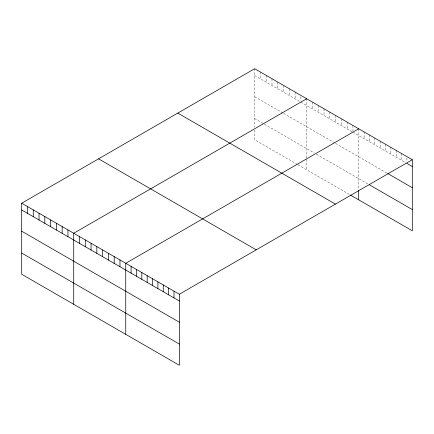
<?xml version="1.0" encoding="UTF-8"?>
<svg xmlns="http://www.w3.org/2000/svg" width="434" height="434" viewBox="0 0 434 434"><rect width="100%" height="100%" fill="white"/><g stroke="black" fill="none" stroke-linecap="round" stroke-linejoin="round"><path stroke-width="0.33" stroke-dasharray="2.17 1.63" d="M254.655 68.718L254.655 127.178M254.655 75.494L299.742 101.523M300.898 102.191L352.343 131.893M352.918 132.224L405.866 162.793M254.655 96.706L282.979 113.057M283.554 113.388L334.424 142.759M335.58 143.426L387.106 173.177M254.655 118.558L263.905 123.896M264.48 124.233L314.194 152.931M316.505 154.265L367.815 183.891M297.431 164.464L254.655 139.77L254.655 129.826M298.006 164.801L350.032 194.833M406.94 157.992L406.94 161.383M401.58 153.544L401.58 160.32M396.22 150.452L396.22 157.222M390.86 147.354L390.86 154.13M385.5 144.262L385.5 151.032M380.141 141.164L380.141 147.94M374.781 138.072L374.781 144.847M369.421 134.979L369.421 141.75M364.061 131.882L364.061 138.658M358.701 128.79L358.701 189.235M352.918 125.453L352.918 130.873M347.14 122.111L347.14 128.887M341.357 118.775L341.357 125.551M335.58 115.439L335.58 122.214M329.797 112.102L329.797 118.878M324.019 108.766L324.019 115.536M318.236 105.429L318.236 112.2M312.458 102.093L312.458 108.863M306.675 98.751L306.675 157.873M306.675 159.202L306.675 169.808M300.898 96.771L300.898 100.834M295.115 92.079L295.115 98.854M289.337 88.742L289.337 95.513M283.554 85.406L283.554 92.176M277.776 82.069L277.776 88.84M271.993 78.728L271.993 85.503M266.216 75.391L266.216 82.167M260.433 72.055L260.433 78.831"/><path stroke-width="0.65" d="M412.3 159.734L179.345 294.23L179.345 365.282L21.7 274.266L21.7 203.215L254.655 68.718L412.3 159.734L412.3 230.785L350.607 195.17M306.675 98.751L73.72 233.248L73.72 304.299M358.701 128.79L125.746 263.286L125.746 334.337M406.94 163.412L412.3 166.51M387.643 173.486L412.3 187.721M369.421 184.819L412.3 209.573M177.777 113.1L335.422 204.116M98.578 158.828L256.223 249.843M21.7 203.215L179.345 294.23M21.7 209.985L179.345 301.001M21.7 231.197L179.345 322.212M21.7 253.055L179.345 344.07M358.701 190.559L358.701 199.841M173.985 291.133L173.985 297.908M168.625 288.04L168.625 294.811M163.265 284.943L163.265 291.719M157.905 281.85L157.905 288.626M152.546 278.758L152.546 285.529M147.186 275.661L147.186 282.436M141.826 272.568L141.826 279.339M136.466 269.471L136.466 276.246M131.106 266.378L131.106 273.154M119.963 259.944L119.963 266.72M114.185 256.608L114.185 263.384M108.402 253.272L108.402 260.047M102.625 249.935L102.625 256.706M96.842 246.599L96.842 253.369M91.064 243.262L91.064 250.033M85.281 239.921L85.281 246.696M79.503 236.584L79.503 243.36M67.943 229.911L67.943 236.687M62.16 226.575L62.16 233.346M56.382 223.239L56.382 230.009M50.599 219.897L50.599 226.673M44.821 216.561L44.821 223.336M39.038 213.224L39.038 220M33.261 209.888L33.261 216.664M27.478 206.551L27.478 213.322"/></g></svg>
